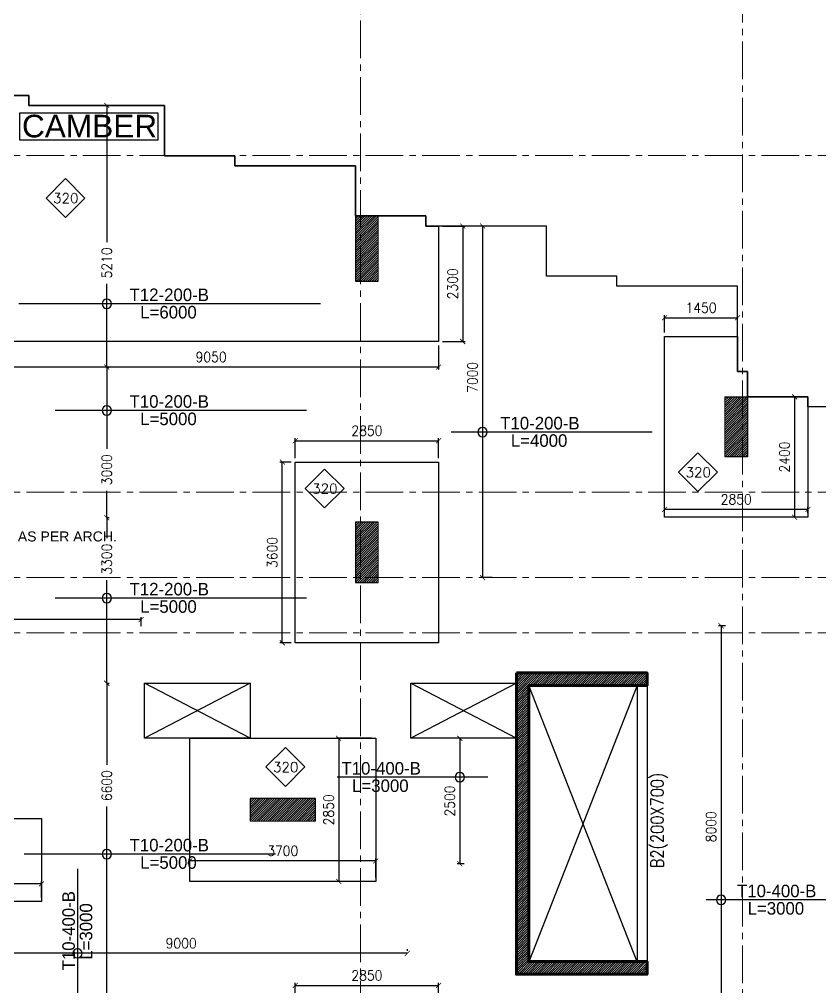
# Model space of a CAD drawing. Header units: millimetres. Extents: x -967280 to 3852, y 2833 to 1955156.
# Drawn here: x -620020 to -604075, y 897271 to 916552 of the extents above; entities that cross this region are included whole.
import ezdxf
from ezdxf import colors
from ezdxf.entities.mleader import LeaderData, LeaderLine
from ezdxf.enums import TextEntityAlignment as Align
from ezdxf.math import Vec2, Vec3

# ---------------------------------------------------------------- set-up
doc = ezdxf.new("R2010")
doc.units = ezdxf.units.MM
doc.header["$LTSCALE"] = 1000
doc.header["$PDMODE"] = 35
doc.header["$PDSIZE"] = 25
doc.linetypes.add('$0$DASHED2', pattern=[0.375, 0.25, -0.125])
doc.linetypes.add('Columns_Structural070816$0$CENTER2', pattern=[1.125, 0.75, -0.125, 0.125, -0.125])
for name, color, linetype in [('_N-DIM 3', 7, 'Continuous'), ('B05-FIRST FLOOR PLAN$0$STR_ROOF RFT$0$S-SYMB', 30, 'Continuous'), ('S - col hach', 1, 'Continuous'), ('S - dot', 1, 'Continuous'), ('S -Beams', 2, 'Continuous'), ('S-OPENING', 4, 'Continuous'), ('S-TEXT', 2, 'Continuous'), ('SLAB', 210, 'Continuous')]:
    doc.layers.add(name, color=color, linetype=linetype)
for name, color, linetype, lineweight in [('S - column', 6, 'Continuous', 60), ('ST-000-AXIS', 9, 'Columns_Structural070816$0$CENTER2', 9), ('ST-203-SLAB-TXT', 7, 'Continuous', 30), ('ST-RFT-BOT', 2, '$0$DASHED2', 30)]:
    doc.layers.add(name, color=color, linetype=linetype, lineweight=lineweight)
doc.styles.add('Arial', font='arial.ttf', dxfattribs={"height": 317.5})
doc.styles.add('B05-FIRST FLOOR PLAN$0$T25-100', font='STENCIL.shx', dxfattribs={"height": 250})
doc.styles.add('ROMANC', font='romanc.shx')
doc.styles.add('ST-DIM', font='romans.shx', dxfattribs={"width": 0.85})
doc.styles.add('TUNELNO', font='romans.shx', dxfattribs={"width": 0.9})
doc.styles.add('TXT DIM 25', font='arial.ttf')
doc.dimstyles.new('Copy(2) of DSEC', dxfattribs={"dimtxt": 200, "dimasz": 100, "dimexe": 50, "dimexo": 80, "dimgap": 100, "dimtad": 1, "dimdec": 0, "dimrnd": 5, "dimzin": 0, "dimdsep": 46, "dimtxsty": 'TUNELNO', "dimblk": 'ARCHTICK', "dimcen": 0.09, "dimclrd": 1, "dimclre": 1, "dimclrt": 3, "dimadec": 0, "dimazin": 0, "dimtfac": 0.78125, "dimtdec": 0, "dimtix": 1, "dimtmove": 2, "dimatfit": 3, "dimldrblk": 'ARCHTICK', "dimfxl": 1, "dimtolj": 1, "dimtzin": 0, "dimarcsym": 0})

# ---------------------------------------------------------------- blocks, each defined once
blk = doc.blocks.new('_ArchTick')
at = {"color": 0, "linetype": 'ByBlock', "const_width": 0.15}
blk.add_lwpolyline([(-0.5, -0.5), (0.5, 0.5)], dxfattribs=at)
blk = doc.blocks.new('*D1373')
at = {"layer": '_N-DIM 3', "color": 1, "linetype": 'Continuous', "lineweight": -2, "ltscale": 30, "transparency": 16777216}
for p, q in [((-623179, 899067), (-623179, 899387)), ((-619579, 899337), (-623179, 899337)), ((-619579, 899067), (-619579, 899387))]:
    blk.add_line(p, q, dxfattribs=at)
at = {"layer": 'Defpoints', "color": 0, "linetype": 'Continuous', "ltscale": 30, "transparency": 16777216}
for p in [(-623179, 899337), (-623179, 898987), (-619579, 898987)]:
    blk.add_point(p, dxfattribs=at)
at = {"layer": '_N-DIM 3', "color": 1, "linetype": 'Continuous', "lineweight": -2, "ltscale": 30, "transparency": 16777216, "xscale": 100, "yscale": 100, "zscale": 100, "rotation": 180}
blk.add_blockref('_ArchTick', (-623179, 899337), dxfattribs=at)
at = {"layer": '_N-DIM 3', "color": 1, "linetype": 'Continuous', "lineweight": -2, "ltscale": 30, "transparency": 16777216, "xscale": 100, "yscale": 100, "zscale": 100}
blk.add_blockref('_ArchTick', (-619579, 899337), dxfattribs=at)
at = {"layer": '_N-DIM 3', "color": 3, "linetype": 'Continuous', "ltscale": 30, "transparency": 16777216, "insert": (-621379, 899537), "char_height": 200, "attachment_point": 5, "style": 'TUNELNO'}
blk.add_mtext('\\A1;3600', dxfattribs=at)
blk = doc.blocks.new('*D1374')
at = {"layer": '_N-DIM 3', "color": 1, "linetype": 'Continuous', "lineweight": -2, "ltscale": 30, "transparency": 16777216}
for p, q in [((-616629, 899467), (-616629, 899845)), ((-612929, 899795), (-616629, 899795)), ((-612929, 899467), (-612929, 899845))]:
    blk.add_line(p, q, dxfattribs=at)
at = {"layer": 'Defpoints', "color": 0, "linetype": 'Continuous', "ltscale": 30, "transparency": 16777216}
for p in [(-616629, 899795), (-616629, 899387), (-612929, 899387)]:
    blk.add_point(p, dxfattribs=at)
at = {"layer": '_N-DIM 3', "color": 1, "linetype": 'Continuous', "lineweight": -2, "ltscale": 30, "transparency": 16777216, "xscale": 100, "yscale": 100, "zscale": 100, "rotation": 180}
blk.add_blockref('_ArchTick', (-616629, 899795), dxfattribs=at)
at = {"layer": '_N-DIM 3', "color": 1, "linetype": 'Continuous', "lineweight": -2, "ltscale": 30, "transparency": 16777216, "xscale": 100, "yscale": 100, "zscale": 100}
blk.add_blockref('_ArchTick', (-612929, 899795), dxfattribs=at)
at = {"layer": '_N-DIM 3', "color": 3, "linetype": 'Continuous', "ltscale": 30, "transparency": 16777216, "insert": (-614779, 899995), "char_height": 200, "attachment_point": 5, "style": 'TUNELNO'}
blk.add_mtext('\\A1;3700', dxfattribs=at)
blk = doc.blocks.new('*D1375')
at = {"layer": '_N-DIM 3', "color": 1, "linetype": 'Continuous', "lineweight": -2, "ltscale": 30, "transparency": 16777216}
for p, q in [((-613009, 902237), (-613715, 902237)), ((-613665, 902237), (-613665, 899387)), ((-613009, 899387), (-613715, 899387))]:
    blk.add_line(p, q, dxfattribs=at)
at = {"layer": 'Defpoints', "color": 0, "linetype": 'Continuous', "ltscale": 30, "transparency": 16777216}
for p in [(-612929, 902237), (-613665, 899387), (-612929, 899387)]:
    blk.add_point(p, dxfattribs=at)
at = {"layer": '_N-DIM 3', "color": 1, "linetype": 'Continuous', "lineweight": -2, "ltscale": 30, "transparency": 16777216, "xscale": 100, "yscale": 100, "zscale": 100}
for p, rotation in [((-613665, 902237), 90), ((-613665, 899387), 270)]:
    blk.add_blockref('_ArchTick', p, dxfattribs=dict(at, rotation=rotation))
at = {"layer": '_N-DIM 3', "color": 3, "linetype": 'Continuous', "ltscale": 30, "transparency": 16777216, "insert": (-613865, 900812), "char_height": 200, "attachment_point": 5, "rotation": 90, "style": 'TUNELNO'}
blk.add_mtext('\\A1;2850', dxfattribs=at)
blk = doc.blocks.new('*D1376')
at = {"layer": '_N-DIM 3', "color": 1, "linetype": 'Continuous', "lineweight": -2, "ltscale": 30, "transparency": 16777216}
for p, q in [((-614529, 897017), (-614529, 897364)), ((-611679, 897017), (-611679, 897364)), ((-614529, 897314), (-611679, 897314))]:
    blk.add_line(p, q, dxfattribs=at)
at = {"layer": 'Defpoints', "color": 0, "linetype": 'Continuous', "ltscale": 30, "transparency": 16777216}
for p in [(-611679, 897314), (-614529, 896937), (-611679, 896937)]:
    blk.add_point(p, dxfattribs=at)
at = {"layer": '_N-DIM 3', "color": 1, "linetype": 'Continuous', "lineweight": -2, "ltscale": 30, "transparency": 16777216, "xscale": 100, "yscale": 100, "zscale": 100, "rotation": 180}
blk.add_blockref('_ArchTick', (-614529, 897314), dxfattribs=at)
at = {"layer": '_N-DIM 3', "color": 1, "linetype": 'Continuous', "lineweight": -2, "ltscale": 30, "transparency": 16777216, "xscale": 100, "yscale": 100, "zscale": 100}
blk.add_blockref('_ArchTick', (-611679, 897314), dxfattribs=at)
at = {"layer": '_N-DIM 3', "color": 3, "linetype": 'Continuous', "ltscale": 30, "transparency": 16777216, "insert": (-613104, 897514), "char_height": 200, "attachment_point": 5, "style": 'TUNELNO'}
blk.add_mtext('\\A1;2850', dxfattribs=at)
blk = doc.blocks.new('*D1378')
at = {"layer": '_N-DIM 3', "color": 1, "linetype": 'Continuous', "lineweight": -2, "ltscale": 30, "transparency": 16777216}
for p, q in [((-614609, 907737), (-614837, 907737)), ((-614787, 904137), (-614787, 907737)), ((-614609, 904137), (-614837, 904137))]:
    blk.add_line(p, q, dxfattribs=at)
at = {"layer": 'Defpoints', "color": 0, "linetype": 'Continuous', "ltscale": 30, "transparency": 16777216}
for p in [(-614787, 907737), (-614529, 907737), (-614529, 904137)]:
    blk.add_point(p, dxfattribs=at)
at = {"layer": '_N-DIM 3', "color": 1, "linetype": 'Continuous', "lineweight": -2, "ltscale": 30, "transparency": 16777216, "xscale": 100, "yscale": 100, "zscale": 100}
for p, rotation in [((-614787, 907737), 90), ((-614787, 904137), 270)]:
    blk.add_blockref('_ArchTick', p, dxfattribs=dict(at, rotation=rotation))
at = {"layer": '_N-DIM 3', "color": 3, "linetype": 'Continuous', "ltscale": 30, "transparency": 16777216, "insert": (-614987, 905937), "char_height": 200, "attachment_point": 5, "rotation": 90, "style": 'TUNELNO'}
blk.add_mtext('\\A1;3600', dxfattribs=at)
blk = doc.blocks.new('*D1379')
at = {"layer": '_N-DIM 3', "color": 1, "linetype": 'Continuous', "lineweight": -2, "ltscale": 30, "transparency": 16777216}
for p, q in [((-614529, 907817), (-614529, 908211)), ((-614529, 908161), (-611679, 908161)), ((-611679, 907817), (-611679, 908211))]:
    blk.add_line(p, q, dxfattribs=at)
at = {"layer": 'Defpoints', "color": 0, "linetype": 'Continuous', "ltscale": 30, "transparency": 16777216}
for p in [(-611679, 908161), (-614529, 907737), (-611679, 907737)]:
    blk.add_point(p, dxfattribs=at)
at = {"layer": '_N-DIM 3', "color": 1, "linetype": 'Continuous', "lineweight": -2, "ltscale": 30, "transparency": 16777216, "xscale": 100, "yscale": 100, "zscale": 100, "rotation": 180}
blk.add_blockref('_ArchTick', (-614529, 908161), dxfattribs=at)
at = {"layer": '_N-DIM 3', "color": 1, "linetype": 'Continuous', "lineweight": -2, "ltscale": 30, "transparency": 16777216, "xscale": 100, "yscale": 100, "zscale": 100}
blk.add_blockref('_ArchTick', (-611679, 908161), dxfattribs=at)
at = {"layer": '_N-DIM 3', "color": 3, "linetype": 'Continuous', "ltscale": 30, "transparency": 16777216, "insert": (-613104, 908361), "char_height": 200, "attachment_point": 5, "style": 'TUNELNO'}
blk.add_mtext('\\A1;2850', dxfattribs=at)
blk = doc.blocks.new('*D891')
at = {"layer": '_N-DIM 3', "color": 1, "linetype": 'Continuous', "lineweight": -2, "ltscale": 30, "transparency": 16777216}
for p, q in [((-611599, 912437), (-611147, 912437)), ((-611197, 912437), (-611197, 910137)), ((-611599, 910137), (-611147, 910137))]:
    blk.add_line(p, q, dxfattribs=at)
at = {"layer": 'Defpoints', "color": 0, "linetype": 'Continuous', "ltscale": 30, "transparency": 16777216}
for p in [(-611679, 912437), (-611679, 910137), (-611197, 910137)]:
    blk.add_point(p, dxfattribs=at)
at = {"layer": '_N-DIM 3', "color": 1, "linetype": 'Continuous', "lineweight": -2, "ltscale": 30, "transparency": 16777216, "xscale": 100, "yscale": 100, "zscale": 100}
for p, rotation in [((-611197, 912437), 90), ((-611197, 910137), 270)]:
    blk.add_blockref('_ArchTick', p, dxfattribs=dict(at, rotation=rotation))
at = {"layer": '_N-DIM 3', "color": 3, "linetype": 'Continuous', "ltscale": 30, "transparency": 16777216, "insert": (-611397, 911287), "char_height": 200, "attachment_point": 5, "rotation": 90, "style": 'TUNELNO'}
blk.add_mtext('\\A1;2300', dxfattribs=at)
blk = doc.blocks.new('*D1380')
at = {"layer": '_N-DIM 3', "color": 1, "linetype": 'Continuous', "lineweight": -2, "ltscale": 30, "transparency": 16777216}
for p, q in [((-607179, 910317), (-607179, 910661)), ((-605729, 910317), (-605729, 910661)), ((-607179, 910611), (-605729, 910611))]:
    blk.add_line(p, q, dxfattribs=at)
at = {"layer": 'Defpoints', "color": 0, "linetype": 'Continuous', "ltscale": 30, "transparency": 16777216}
for p in [(-605729, 910611), (-607179, 910237), (-605729, 910237)]:
    blk.add_point(p, dxfattribs=at)
at = {"layer": '_N-DIM 3', "color": 1, "linetype": 'Continuous', "lineweight": -2, "ltscale": 30, "transparency": 16777216, "xscale": 100, "yscale": 100, "zscale": 100, "rotation": 180}
blk.add_blockref('_ArchTick', (-607179, 910611), dxfattribs=at)
at = {"layer": '_N-DIM 3', "color": 1, "linetype": 'Continuous', "lineweight": -2, "ltscale": 30, "transparency": 16777216, "xscale": 100, "yscale": 100, "zscale": 100}
blk.add_blockref('_ArchTick', (-605729, 910611), dxfattribs=at)
at = {"layer": '_N-DIM 3', "color": 3, "linetype": 'Continuous', "ltscale": 30, "transparency": 16777216, "insert": (-606454, 910811), "char_height": 200, "attachment_point": 5, "style": 'TUNELNO'}
blk.add_mtext('\\A1;1450', dxfattribs=at)
blk = doc.blocks.new('*D893')
at = {"layer": '_N-DIM 3', "color": 1, "lineweight": -2, "ltscale": 30, "transparency": 16777216}
for p, q in [((-605969, 904475), (-606105, 904475)), ((-606055, 904475), (-606055, 896474)), ((-605969, 896474), (-606105, 896474))]:
    blk.add_line(p, q, dxfattribs=at)
at = {"layer": 'Defpoints', "color": 0, "ltscale": 30, "transparency": 16777216}
for p in [(-605889, 904475), (-606055, 896474), (-605889, 896474)]:
    blk.add_point(p, dxfattribs=at)
at = {"layer": '_N-DIM 3', "color": 1, "lineweight": -2, "ltscale": 30, "transparency": 16777216, "xscale": 100, "yscale": 100, "zscale": 100}
for p, rotation in [((-606055, 904475), 90), ((-606055, 896474), 270)]:
    blk.add_blockref('_ArchTick', p, dxfattribs=dict(at, rotation=rotation))
at = {"layer": '_N-DIM 3', "color": 3, "ltscale": 30, "transparency": 16777216, "insert": (-606255, 900475), "char_height": 200, "attachment_point": 5, "rotation": 90, "style": 'TUNELNO'}
blk.add_mtext('\\A1;8000', dxfattribs=at)
blk = doc.blocks.new('*D894')
at = {"layer": '_N-DIM 3', "color": 1, "lineweight": -2, "ltscale": 30, "transparency": 16777216}
for p, q in [((-610610, 912437), (-610852, 912437)), ((-610802, 912437), (-610802, 905435)), ((-610610, 905435), (-610852, 905435))]:
    blk.add_line(p, q, dxfattribs=at)
at = {"layer": 'Defpoints', "color": 0, "ltscale": 30, "transparency": 16777216}
for p in [(-610530, 912437), (-610802, 905435), (-610530, 905435)]:
    blk.add_point(p, dxfattribs=at)
at = {"layer": '_N-DIM 3', "color": 1, "lineweight": -2, "ltscale": 30, "transparency": 16777216, "xscale": 100, "yscale": 100, "zscale": 100}
for p, rotation in [((-610802, 912437), 90), ((-610802, 905435), 270)]:
    blk.add_blockref('_ArchTick', p, dxfattribs=dict(at, rotation=rotation))
at = {"layer": '_N-DIM 3', "color": 3, "ltscale": 30, "transparency": 16777216, "insert": (-611002, 909423), "char_height": 200, "attachment_point": 5, "rotation": 90, "style": 'TUNELNO'}
blk.add_mtext('\\A1;7000', dxfattribs=at)
blk = doc.blocks.new('*D900')
at = {"layer": '_N-DIM 3', "color": 1, "lineweight": -2, "ltscale": 30, "transparency": 16777216}
for p, q in [((-628599, 904472), (-628599, 904651)), ((-628599, 904601), (-621589, 904601)), ((-617599, 904601), (-620609, 904601)), ((-617599, 904472), (-617599, 904651))]:
    blk.add_line(p, q, dxfattribs=at)
at = {"layer": 'Defpoints', "color": 0, "ltscale": 30, "transparency": 16777216}
for p in [(-628599, 904601), (-628599, 904392), (-617599, 904392)]:
    blk.add_point(p, dxfattribs=at)
at = {"layer": '_N-DIM 3', "color": 1, "lineweight": -2, "ltscale": 30, "transparency": 16777216, "xscale": 100, "yscale": 100, "zscale": 100, "rotation": 180}
blk.add_blockref('_ArchTick', (-628599, 904601), dxfattribs=at)
at = {"layer": '_N-DIM 3', "color": 1, "lineweight": -2, "ltscale": 30, "transparency": 16777216, "xscale": 100, "yscale": 100, "zscale": 100}
blk.add_blockref('_ArchTick', (-617599, 904601), dxfattribs=at)
at = {"layer": '_N-DIM 3', "color": 3, "ltscale": 30, "transparency": 16777216, "insert": (-621099, 904601), "char_height": 200, "attachment_point": 5, "style": 'TUNELNO'}
blk.add_mtext('\\A1;11000', dxfattribs=at)
blk = doc.blocks.new('*D901')
at = {"layer": '_N-DIM 3', "color": 1, "lineweight": -2, "ltscale": 30, "transparency": 16777216}
for p, q in [((-621300, 898035), (-621300, 898005)), ((-612300, 897955), (-621300, 897955)), ((-612300, 898035), (-612300, 898005))]:
    blk.add_line(p, q, dxfattribs=at)
at = {"layer": 'Defpoints', "color": 0, "ltscale": 30, "transparency": 16777216}
for p in [(-621300, 897955), (-621300, 897955), (-612300, 897955)]:
    blk.add_point(p, dxfattribs=at)
at = {"layer": '_N-DIM 3', "color": 1, "lineweight": -2, "ltscale": 30, "transparency": 16777216, "xscale": 100, "yscale": 100, "zscale": 100, "rotation": 180}
blk.add_blockref('_ArchTick', (-621300, 897955), dxfattribs=at)
at = {"layer": '_N-DIM 3', "color": 1, "lineweight": -2, "ltscale": 30, "transparency": 16777216, "xscale": 100, "yscale": 100, "zscale": 100}
blk.add_blockref('_ArchTick', (-612300, 897955), dxfattribs=at)
at = {"layer": '_N-DIM 3', "color": 3, "ltscale": 30, "transparency": 16777216, "insert": (-616800, 898155), "char_height": 200, "attachment_point": 5, "style": 'TUNELNO'}
blk.add_mtext('\\A1;9000', dxfattribs=at)
blk = doc.blocks.new('*D911')
at = {"layer": '_N-DIM 3', "color": 1, "lineweight": -2, "ltscale": 30, "transparency": 16777216}
for p, q in [((-618281, 906630), (-618281, 906219)), ((-618276, 906630), (-618231, 906630)), ((-618281, 903332), (-618281, 905385)), ((-618276, 903332), (-618231, 903332))]:
    blk.add_line(p, q, dxfattribs=at)
at = {"layer": 'Defpoints', "color": 0, "ltscale": 30, "transparency": 16777216}
for p in [(-618356, 906630), (-618356, 903332), (-618281, 903332)]:
    blk.add_point(p, dxfattribs=at)
at = {"layer": '_N-DIM 3', "color": 1, "lineweight": -2, "ltscale": 30, "transparency": 16777216, "xscale": 100, "yscale": 100, "zscale": 100}
for p, rotation in [((-618281, 906630), 90), ((-618281, 903332), 270)]:
    blk.add_blockref('_ArchTick', p, dxfattribs=dict(at, rotation=rotation))
at = {"layer": '_N-DIM 3', "color": 3, "ltscale": 30, "transparency": 16777216, "insert": (-618281, 905802), "char_height": 200, "attachment_point": 5, "rotation": 90, "style": 'TUNELNO'}
blk.add_mtext('\\A1;3300', dxfattribs=at)
blk = doc.blocks.new('*D912')
at = {"layer": '_N-DIM 3', "color": 1, "lineweight": -2, "ltscale": 30, "transparency": 16777216}
for p, q in [((-618281, 914837), (-618281, 912119)), ((-618251, 914837), (-618231, 914837)), ((-618281, 909629), (-618281, 911285)), ((-618276, 909629), (-618231, 909629))]:
    blk.add_line(p, q, dxfattribs=at)
at = {"layer": 'Defpoints', "color": 0, "ltscale": 30, "transparency": 16777216}
for p in [(-618331, 914837), (-618356, 909629), (-618281, 909629)]:
    blk.add_point(p, dxfattribs=at)
at = {"layer": '_N-DIM 3', "color": 1, "lineweight": -2, "ltscale": 30, "transparency": 16777216, "xscale": 100, "yscale": 100, "zscale": 100}
for p, rotation in [((-618281, 914837), 90), ((-618281, 909629), 270)]:
    blk.add_blockref('_ArchTick', p, dxfattribs=dict(at, rotation=rotation))
at = {"layer": '_N-DIM 3', "color": 3, "ltscale": 30, "transparency": 16777216, "insert": (-618281, 911702), "char_height": 200, "attachment_point": 5, "rotation": 90, "style": 'TUNELNO'}
blk.add_mtext('\\A1;5210', dxfattribs=at)
blk = doc.blocks.new('*D1357')
at = {"layer": '_N-DIM 3', "color": 1, "linetype": 'Continuous', "lineweight": -2, "ltscale": 30, "transparency": 16777216}
for p, q in [((-620729, 910057), (-620729, 909579)), ((-611679, 910057), (-611679, 909579)), ((-611679, 909629), (-620729, 909629))]:
    blk.add_line(p, q, dxfattribs=at)
at = {"layer": 'Defpoints', "color": 0, "linetype": 'Continuous', "ltscale": 30, "transparency": 16777216}
for p in [(-620729, 910137), (-611679, 910137), (-620729, 909629)]:
    blk.add_point(p, dxfattribs=at)
at = {"layer": '_N-DIM 3', "color": 1, "linetype": 'Continuous', "lineweight": -2, "ltscale": 30, "transparency": 16777216, "xscale": 100, "yscale": 100, "zscale": 100, "rotation": 180}
blk.add_blockref('_ArchTick', (-620729, 909629), dxfattribs=at)
at = {"layer": '_N-DIM 3', "color": 1, "linetype": 'Continuous', "lineweight": -2, "ltscale": 30, "transparency": 16777216, "xscale": 100, "yscale": 100, "zscale": 100}
blk.add_blockref('_ArchTick', (-611679, 909629), dxfattribs=at)
at = {"layer": '_N-DIM 3', "color": 3, "linetype": 'Continuous', "ltscale": 30, "transparency": 16777216, "insert": (-616204, 909829), "char_height": 200, "attachment_point": 5, "style": 'TUNELNO'}
blk.add_mtext('\\A1;9050', dxfattribs=at)
blk = doc.blocks.new('*D881')
at = {"layer": '_N-DIM 3', "color": 1, "lineweight": -2, "ltscale": 30, "transparency": 16777216}
for p, q in [((-611170, 902237), (-611306, 902237)), ((-611256, 902237), (-611256, 899736)), ((-611170, 899736), (-611306, 899736))]:
    blk.add_line(p, q, dxfattribs=at)
at = {"layer": 'Defpoints', "color": 0, "ltscale": 30, "transparency": 16777216}
for p in [(-611090, 902237), (-611256, 899736), (-611090, 899736)]:
    blk.add_point(p, dxfattribs=at)
at = {"layer": '_N-DIM 3', "color": 1, "lineweight": -2, "ltscale": 30, "transparency": 16777216, "xscale": 100, "yscale": 100, "zscale": 100}
for p, rotation in [((-611256, 902237), 90), ((-611256, 899736), 270)]:
    blk.add_blockref('_ArchTick', p, dxfattribs=dict(at, rotation=rotation))
at = {"layer": '_N-DIM 3', "color": 3, "ltscale": 30, "transparency": 16777216, "insert": (-611456, 900987), "char_height": 200, "attachment_point": 5, "rotation": 90, "style": 'TUNELNO'}
blk.add_mtext('\\A1;2500', dxfattribs=at)
blk = doc.blocks.new('*D921')
at = {"layer": '_N-DIM 3', "color": 1, "lineweight": -2, "ltscale": 30, "transparency": 16777216}
for p, q in [((-618281, 909629), (-618281, 908001)), ((-618251, 909629), (-618231, 909629)), ((-618281, 906630), (-618281, 907167)), ((-618276, 906630), (-618231, 906630))]:
    blk.add_line(p, q, dxfattribs=at)
at = {"layer": 'Defpoints', "color": 0, "ltscale": 30, "transparency": 16777216}
for p in [(-618331, 909629), (-618356, 906630), (-618281, 906630)]:
    blk.add_point(p, dxfattribs=at)
at = {"layer": '_N-DIM 3', "color": 1, "lineweight": -2, "ltscale": 30, "transparency": 16777216, "xscale": 100, "yscale": 100, "zscale": 100}
for p, rotation in [((-618281, 909629), 90), ((-618281, 906630), 270)]:
    blk.add_blockref('_ArchTick', p, dxfattribs=dict(at, rotation=rotation))
at = {"layer": '_N-DIM 3', "color": 3, "ltscale": 30, "transparency": 16777216, "insert": (-618281, 907584), "char_height": 200, "attachment_point": 5, "rotation": 90, "style": 'TUNELNO'}
blk.add_mtext('\\A1;3000', dxfattribs=at)
blk = doc.blocks.new('*D922')
at = {"layer": '_N-DIM 3', "color": 1, "lineweight": -2, "ltscale": 30, "transparency": 16777216}
for p, q in [((-618281, 903332), (-618281, 901706)), ((-618251, 903332), (-618231, 903332)), ((-618281, 896734), (-618281, 900880)), ((-618251, 896734), (-618231, 896734))]:
    blk.add_line(p, q, dxfattribs=at)
at = {"layer": 'Defpoints', "color": 0, "ltscale": 30, "transparency": 16777216}
for p in [(-618331, 903332), (-618331, 896734), (-618281, 896734)]:
    blk.add_point(p, dxfattribs=at)
at = {"layer": '_N-DIM 3', "color": 1, "lineweight": -2, "ltscale": 30, "transparency": 16777216, "xscale": 100, "yscale": 100, "zscale": 100}
for p, rotation in [((-618281, 903332), 90), ((-618281, 896734), 270)]:
    blk.add_blockref('_ArchTick', p, dxfattribs=dict(at, rotation=rotation))
at = {"layer": '_N-DIM 3', "color": 3, "ltscale": 30, "transparency": 16777216, "insert": (-618281, 901293), "char_height": 200, "attachment_point": 5, "rotation": 90, "style": 'TUNELNO'}
blk.add_mtext('\\A1;6600', dxfattribs=at)
blk = doc.blocks.new('*D1403')
at = {"layer": '_N-DIM 3', "color": 1, "linetype": 'Continuous', "lineweight": -2, "ltscale": 30, "transparency": 16777216}
for p, q in [((-604409, 909037), (-604643, 909037)), ((-604593, 909037), (-604593, 906637)), ((-604409, 906637), (-604643, 906637))]:
    blk.add_line(p, q, dxfattribs=at)
at = {"layer": 'Defpoints', "color": 0, "linetype": 'Continuous', "ltscale": 30, "transparency": 16777216}
for p in [(-604329, 909037), (-604593, 906637), (-604329, 906637)]:
    blk.add_point(p, dxfattribs=at)
at = {"layer": '_N-DIM 3', "color": 1, "linetype": 'Continuous', "lineweight": -2, "ltscale": 30, "transparency": 16777216, "xscale": 100, "yscale": 100, "zscale": 100}
for p, rotation in [((-604593, 909037), 90), ((-604593, 906637), 270)]:
    blk.add_blockref('_ArchTick', p, dxfattribs=dict(at, rotation=rotation))
at = {"layer": '_N-DIM 3', "color": 3, "linetype": 'Continuous', "ltscale": 30, "transparency": 16777216, "insert": (-604793, 907837), "char_height": 200, "attachment_point": 5, "rotation": 90, "style": 'TUNELNO'}
blk.add_mtext('\\A1;2400', dxfattribs=at)
blk = doc.blocks.new('*D1404')
at = {"layer": '_N-DIM 3', "color": 1, "linetype": 'Continuous', "lineweight": -2, "ltscale": 30, "transparency": 16777216}
for p, q in [((-607179, 906717), (-607179, 906844)), ((-604329, 906717), (-604329, 906844)), ((-604329, 906794), (-607179, 906794))]:
    blk.add_line(p, q, dxfattribs=at)
at = {"layer": 'Defpoints', "color": 0, "linetype": 'Continuous', "ltscale": 30, "transparency": 16777216}
for p in [(-607179, 906794), (-607179, 906637), (-604329, 906637)]:
    blk.add_point(p, dxfattribs=at)
at = {"layer": '_N-DIM 3', "color": 1, "linetype": 'Continuous', "lineweight": -2, "ltscale": 30, "transparency": 16777216, "xscale": 100, "yscale": 100, "zscale": 100, "rotation": 180}
blk.add_blockref('_ArchTick', (-607179, 906794), dxfattribs=at)
at = {"layer": '_N-DIM 3', "color": 1, "linetype": 'Continuous', "lineweight": -2, "ltscale": 30, "transparency": 16777216, "xscale": 100, "yscale": 100, "zscale": 100}
blk.add_blockref('_ArchTick', (-604329, 906794), dxfattribs=at)
at = {"layer": '_N-DIM 3', "color": 3, "linetype": 'Continuous', "ltscale": 30, "transparency": 16777216, "insert": (-605754, 906994), "char_height": 200, "attachment_point": 5, "style": 'TUNELNO'}
blk.add_mtext('\\A1;2850', dxfattribs=at)
blk = doc.blocks.new('str col f1')
at = {"layer": 'S - col hach'}
h = blk.add_hatch(dxfattribs=at)
h.set_pattern_fill('ANSI31', color=2, scale=10)
h.set_pattern_definition([(45, (-768877.84, -371697.415), (-22.4506403, 22.4506403), [])])
h.paths.add_polyline_path([(-517229, 859755), (-517229, 861055), (-517679, 861055), (-517679, 859755)])
h = blk.add_hatch(dxfattribs=at)
h.set_pattern_fill('ANSI31', color=2, scale=10)
h.set_pattern_definition([(45, (-768827.84, -369997.415), (-22.4506403, 22.4506403), [])])
h.paths.add_polyline_path([(-509879, 856255), (-509879, 857455), (-510329, 857455), (-510329, 856255)])
h = blk.add_hatch(dxfattribs=at)
h.set_pattern_fill('ANSI31', color=2, scale=10)
h.set_pattern_definition([(45, (-768827.84, -371697.415), (-22.4506403, 22.4506403), [])])
h.paths.add_polyline_path([(-517229, 853755), (-517229, 854955), (-517679, 854955), (-517679, 853755)])
h = blk.add_hatch(dxfattribs=at)
h.set_pattern_fill('ANSI31', color=3, scale=10)
h.set_pattern_definition([(45, (-768827.84, -371697.415), (-22.4506403, 22.4506403), [])])
h.paths.add_polyline_path([(-514479, 851955), (-514479, 845955), (-511879, 845955), (-511879, 846205), (-514229, 846205), (-514229, 851705), (-511879, 851705), (-511879, 851955)])
h = blk.add_hatch(dxfattribs=at)
h.set_pattern_fill('ANSI31', color=2, scale=10)
h.set_pattern_definition([(45, (-789327.836, -378097.416), (-22.4506403, 22.4506403), [])])
h.paths.add_polyline_path([(-518479, 849005), (-518479, 849455), (-519779, 849455), (-519779, 849005)])
at = {"layer": 'S - column', "lineweight": 15}
for points in [[(-517679, 859755), (-517229, 859755), (-517229, 861055), (-517679, 861055)], [(-509879, 857455), (-510329, 857455), (-510329, 856255), (-509879, 856255)], [(-517679, 853755), (-517229, 853755), (-517229, 854955), (-517679, 854955)], [(-519779, 849005), (-518479, 849005), (-518479, 849455), (-519779, 849455)]]:
    blk.add_lwpolyline(points, close=True, dxfattribs=at)
at = {"layer": 'S - column', "color": 3}
blk.add_lwpolyline([(-514479, 851955), (-514479, 845955), (-511879, 845955), (-511879, 846205), (-514229, 846205), (-514229, 851705), (-511879, 851705), (-511879, 851955), (-514479, 851955)], dxfattribs=at)
at = {"layer": 'ST-RFT-BOT', "color": 7, "linetype": 'Continuous', "ltscale": 30}
for points in [[(-517229, 861055), (-517679, 861055), (-517679, 859755), (-517229, 859755)], [(-510329, 857455), (-509879, 857455), (-509879, 856255), (-510329, 856255)], [(-517229, 854955), (-517679, 854955), (-517679, 853755), (-517229, 853755)], [(-518479, 849005), (-518479, 849455), (-519779, 849455), (-519779, 849005)]]:
    blk.add_lwpolyline(points, dxfattribs=at)
blk = doc.blocks.new('AXES-00')
at = {"layer": 'ST-000-AXIS'}
for p, q in [((544498.9, 750979.6), (544498.9, 695813.8)), ((552098.9, 695813.8), (552098.9, 750979.6)), ((575723.2, 737039.7), (505674.3, 737039.7)), ((575723.2, 730339.7), (505674.3, 730339.7)), ((575723.2, 728639.7), (505674.3, 728639.7)), ((575723.2, 727539.7), (505674.3, 727539.7))]:
    blk.add_line(p, q, dxfattribs=at)

msp = doc.modelspace()

# ---------------------------------------------------------------- linework, layer by layer
at = {"layer": 'B05-FIRST FLOOR PLAN$0$STR_ROOF RFT$0$S-SYMB', "extrusion": (0, 0, -1)}
for centre in [(618280.7, 910890.1), (618280.7, 908765.9), (610802.2, 908333.9), (618280.7, 905028.8), (611256.2, 901460.9), (618280.7, 899931.3), (606055.3, 899018.3), (618862.6, 897954.6)]:
    msp.add_circle(centre, 92.8, dxfattribs=at)
at = {"layer": 'S - dot'}
for p, q in [((-615428.7, 903337.4), (-617528.7, 902237.4)), ((-615428.7, 902237.4), (-617528.7, 903337.4)), ((-610128.7, 903337.4), (-612228.7, 902237.4)), ((-612228.7, 903337.4), (-610128.7, 902237.4)), ((-607728.7, 903287.4), (-609878.7, 897787.4)), ((-607728.7, 897787.4), (-609878.7, 903287.4))]:
    msp.add_line(p, q, dxfattribs=at)
at = {"layer": 'S -Beams'}
for p, q in [((-607728.7, 903287.4), (-607728.7, 897787.4)), ((-607528.7, 903287.4), (-607528.7, 897787.4))]:
    msp.add_line(p, q, dxfattribs=at)
msp.add_lwpolyline([(-601928.7, 908837.4), (-604328.8, 908837.4), (-604328.8, 909037.4), (-605528.7, 909037.4), (-605528.7, 909537.4), (-605728.7, 909537.4), (-605728.7, 911237.4), (-608128.8, 911237.4), (-608128.8, 911437.4), (-609528.7, 911437.4), (-609528.7, 912437.4), (-611928.8, 912437.4), (-611928.8, 912637.4), (-613328.8, 912637.4), (-613328.8, 913637.4), (-615728.8, 913637.4), (-615728.8, 913837.4), (-617128.7, 913837.4), (-617128.7, 914837.4), (-619828.8, 914837.4), (-619828.8, 915037.4), (-621028.8, 915037.4)], dxfattribs=at)
at = {"layer": 'S -Beams', "color": 1}
for points in [[(-617528.7, 903337.4), (-615428.7, 903337.4), (-615428.7, 902237.4), (-617528.7, 902237.4)], [(-612228.7, 903337.4), (-610128.7, 903337.4), (-610128.7, 902237.4), (-612228.7, 902237.4)]]:
    msp.add_lwpolyline(points, close=True, dxfattribs=at)
at = {"layer": 'S-TEXT', "color": 3}
msp.add_lwpolyline([(-620010.5, 914688.8), (-617262.6, 914688.8), (-617262.6, 914144.7), (-620010.5, 914144.7)], close=True, dxfattribs=at)
at = {"layer": 'S-TEXT', "color": 7, "true_color": 0xffffff}
for points in [[(-619101.8, 912606.4), (-618714.7, 912993.6), (-619101.8, 913380.7), (-619489, 912993.6)], [(-606515.5, 907147.8), (-606128.4, 907534.9), (-606515.5, 907922.1), (-606902.7, 907534.9)], [(-613945.8, 906822.8), (-613558.6, 907210), (-613945.8, 907597.1), (-614332.9, 907210)], [(-614724.7, 901277.9), (-614337.6, 901665), (-614724.7, 902052.2), (-615111.9, 901665)]]:
    msp.add_lwpolyline(points, close=True, dxfattribs=at)
at = {"layer": 'SLAB', "color": 2, "linetype": 'Continuous', "ltscale": 30}
for points in [[(-621028.7, 915037.4), (-619828.8, 915037.4), (-619828.8, 914837.4), (-617128.7, 914837.4), (-617128.7, 913837.4), (-615728.8, 913837.4), (-615728.8, 913637.4), (-613328.8, 913637.4), (-613328.8, 912637.4), (-611928.8, 912637.4), (-611928.8, 912437.4), (-611678.7, 912437.4), (-611678.7, 910137.4), (-620728.7, 910137.4), (-620728.7, 912537.4), (-621028.7, 912537.4)], [(-607178.7, 910237.4), (-605728.7, 910237.4), (-605728.7, 909537.4), (-605528.7, 909537.4), (-605528.7, 909037.4), (-604328.7, 909037.4), (-604328.7, 906637.4), (-607178.7, 906637.4)], [(-614528.7, 907737.4), (-611678.7, 907737.4), (-611678.7, 904137.4), (-614528.7, 904137.4)], [(-616628.7, 899387.4), (-616628.7, 902237.4), (-612928.7, 902237.4), (-612928.7, 899387.4)], [(-623178.7, 898987.4), (-623178.7, 900637.4), (-619578.7, 900637.4), (-619578.7, 898987.4)]]:
    msp.add_lwpolyline(points, close=True, dxfattribs=at)
at = {"layer": 'ST-RFT-BOT', "ltscale": 30}
for p, q in [((-614028.7, 910890.1), (-620028.7, 910890.1)), ((-614304.2, 908765.9), (-619304.2, 908765.9)), ((-607428.7, 908333.9), (-611428.7, 908333.9)), ((-614304.2, 905028.8), (-619304.2, 905028.8)), ((-610698.2, 901460.9), (-613698.2, 901460.9)), ((-614923.3, 899931.3), (-619923.3, 899931.3)), ((-618862.6, 899637.4), (-618862.6, 896637.4)), ((-603353.7, 899018.3), (-606353.7, 899018.3))]:
    msp.add_line(p, q, dxfattribs=at)

# ---------------------------------------------------------------- block references
at = {"layer": 'S -Beams'}
msp.add_blockref('AXES-00', (-1157727.6, 176798.7), dxfattribs=at)
at = {"layer": 'ST-RFT-BOT', "color": 3, "linetype": 'Continuous'}
msp.add_blockref('str col f1', (-95649.6, 51583.8), dxfattribs=at)

# ---------------------------------------------------------------- texts
at = {"layer": 'S-TEXT', "color": 3, "insert": (-618622.6, 914424.4), "char_height": 450.01, "attachment_point": 5, "style": 'Arial'}
msp.add_mtext('\\A1;CAMBER', dxfattribs=at)
at = {"layer": 'S-TEXT', "color": 3, "char_height": 196, "attachment_point": 1, "style": 'ROMANC'}
for insert in [(-619348.3, 913089.6), (-606762, 907630.9), (-614192.2, 907306), (-614971.2, 901761)]:
    msp.add_mtext_dynamic_manual_height_columns('320', width=592857.868, gutter_width=980, heights=[-196], dxfattribs=dict(at, insert=insert))
at = {"layer": 'ST-203-SLAB-TXT', "style": 'B05-FIRST FLOOR PLAN$0$T25-100'}
for s, p in [('T12-200-B', (-617826.5, 910942.9)), ('L=6000', (-617615.1, 910596.5)), ('T10-200-B', (-617826.5, 908818.7)), ('L=5000', (-617615.1, 908472.3)), ('T10-200-B', (-610451, 908386.7)), ('L=4000', (-610239.6, 908040.3)), ('T12-200-B', (-617826.5, 905081.6)), ('L=5000', (-617615.1, 904735.2)), ('T10-400-B', (-613610, 901513.7)), ('L=3000', (-613398.6, 901167.3)), ('T10-200-B', (-617826.5, 899984.1)), ('L=5000', (-617615.1, 899637.8)), ('T10-400-B', (-605738.8, 899071)), ('L=3000', (-605527.5, 898724.7))]:
    msp.add_text(s, height=250, dxfattribs=at).set_placement(p)
at = {"layer": 'ST-203-SLAB-TXT', "style": 'ST-DIM', "width": 0.85}
msp.add_text('B2(200X700)', height=250, rotation=90, dxfattribs=at).set_placement((-607326.8, 900602.2), align=Align.MIDDLE_CENTER)
at = {"layer": 'ST-203-SLAB-TXT', "style": 'B05-FIRST FLOOR PLAN$0$T25-100'}
for s, p in [('T10-400-B', (-618915.4, 897615.1)), ('L=3000', (-618569, 897826.5))]:
    msp.add_text(s, height=250, rotation=90, dxfattribs=at).set_placement(p)

# ---------------------------------------------------------------- dimensions: what is measured, and where the dimension line sits
at = {"layer": '_N-DIM 3', "ltscale": 30}
for base, p1, p2, picture, middle in [((-618280.7301, 909628.8858), (-618330.7301, 914837.3683), (-618355.8301, 909628.8858), '*D912', (-618280.7301, 911702.3554)), ((-610802.2, 905435), (-610529.9, 912437.4), (-610529.9, 905435), '*D894', (-611002.2, 909423.2)), ((-618280.7301, 906630.4033), (-618330.7301, 909628.8858), (-618355.8301, 906630.4033), '*D921', (-618280.7301, 907584.2978)), ((-618280.7, 903332.4), (-618355.8, 906630.4), (-618355.8, 903332.4), '*D911', (-618280.7, 905801.8)), ((-618280.7, 896734.4), (-618330.7, 903332.4), (-618330.7, 896734.4), '*D922', (-618280.7, 901292.8))]:
    dim = msp.add_linear_dim(base=base, p1=p1, p2=p2, angle=90, dimstyle='Copy(2) of DSEC', dxfattribs=at)
    dim.commit()
    dim.dimension.update_dxf_attribs({"geometry": picture, "text_midpoint": middle, "dimtype": 160})
at = {"layer": '_N-DIM 3', "color": 3, "linetype": 'Continuous', "ltscale": 30}
for base, p1, p2, picture, middle in [((-611197.1, 910137.4), (-611678.7, 912437.4), (-611678.7, 910137.4), '*D891', (-611397.1, 911287.4)), ((-604593.1, 906637.4), (-604328.7, 909037.4), (-604328.7, 906637.4), '*D1403', (-604793.1, 907837.4)), ((-614787.4, 907737.4), (-614528.7, 904137.4), (-614528.7, 907737.4), '*D1378', (-614987.4, 905937.4)), ((-613665.3, 899387.4), (-612928.7, 902237.4), (-612928.7, 899387.4), '*D1375', (-613865.3, 900812.4))]:
    dim = msp.add_linear_dim(base=base, p1=p1, p2=p2, angle=90, dimstyle='Copy(2) of DSEC', dxfattribs=at)
    dim.commit()
    dim.dimension.update_dxf_attribs({"geometry": picture, "text_midpoint": middle})
for base, p1, p2, picture, middle in [((-605728.7, 910610.7), (-607178.7, 910237.4), (-605728.7, 910237.4), '*D1380', (-606453.7, 910810.7)), ((-620728.7, 909628.9), (-611678.7, 910137.4), (-620728.7, 910137.4), '*D1357', (-616203.7, 909828.9)), ((-611678.7, 908160.7), (-614528.7, 907737.4), (-611678.7, 907737.4), '*D1379', (-613103.7, 908360.7)), ((-607178.7, 906794.1), (-604328.7, 906637.4), (-607178.7, 906637.4), '*D1404', (-605753.7, 906994.1)), ((-616628.7, 899795), (-612928.7, 899387.4), (-616628.7, 899387.4), '*D1374', (-614778.7, 899995)), ((-623178.7, 899337), (-619578.7, 898987.4), (-623178.7, 898987.4), '*D1373', (-621378.7, 899537)), ((-611678.7, 897314.5), (-614528.7, 896937.4), (-611678.7, 896937.4), '*D1376', (-613103.7, 897514.5))]:
    dim = msp.add_linear_dim(base=base, p1=p1, p2=p2, dimstyle='Copy(2) of DSEC', dxfattribs=at)
    dim.commit()
    dim.dimension.update_dxf_attribs({"geometry": picture, "text_midpoint": middle})
at = {"layer": '_N-DIM 3', "ltscale": 30}
dim = msp.add_linear_dim(base=(-628598.7, 904601.1), p1=(-617598.7, 904392), p2=(-628598.7, 904392), dimstyle='Copy(2) of DSEC', dxfattribs=at)
dim.commit()
dim.dimension.update_dxf_attribs({"geometry": '*D900', "text_midpoint": (-621098.7, 904601.1), "dimtype": 160})
for base, p1, p2, picture, middle in [((-606055.3, 896473.9), (-605889, 904475.2), (-605889, 896473.9), '*D893', (-606255.3, 900474.6)), ((-611256.2, 899736), (-611089.9, 902237.4), (-611089.9, 899736), '*D881', (-611456.2, 900986.7))]:
    dim = msp.add_linear_dim(base=base, p1=p1, p2=p2, angle=90, dimstyle='Copy(2) of DSEC', dxfattribs=at)
    dim.commit()
    dim.dimension.update_dxf_attribs({"geometry": picture, "text_midpoint": middle})
dim = msp.add_linear_dim(base=(-621300.1, 897954.6), p1=(-612300.1, 897954.6), p2=(-621300.1, 897954.6), dimstyle='Copy(2) of DSEC', dxfattribs=at)
dim.commit()
dim.dimension.update_dxf_attribs({"geometry": '*D901', "text_midpoint": (-616800.1, 898154.6)})

# ---------------------------------------------------------------- leaders
at = {"layer": 'S-OPENING', "color": 4, "ltscale": 30}
ml = msp.add_multileader_mtext('Standard', dxfattribs=at)
ml.set_content('OPENING AS PER ARCH.', color=4, style='TXT DIM 25')
ml.set_leader_properties()
ml.build(insert=Vec2(0, 0))
ml.multileader.update_dxf_attribs({"text_left_attachment_type": 6, "text_right_attachment_type": 6, "dogleg_length": 0.36, "arrow_head_size": 200, "scale": 50})
ctx = ml.context
ctx.base_point, ctx.scale, ctx.char_height, ctx.arrow_head_size, ctx.landing_gap_size, ctx.plane_origin = Vec3(-621416.7, 906116), 50, 200, 200, 0, Vec3(-622078.7, 905337.4)
ctx.left_attachment, ctx.right_attachment = 6, 6
notes = []
notes.append((ctx, [(0, (1, 1, 0), (-621434.7, 906116), (1, 0), 18, [(0, [(-622078.7, 905587.4)], 0, [])])]))
ctx.mtext.insert, ctx.mtext.flow_direction = Vec3(-621416.7, 906356), 5
for ctx, leaders in notes:
    for number, flags, end, landing, length, lines in leaders:
        leader = LeaderData()
        leader.index, (leader.has_last_leader_line, leader.has_dogleg_vector, leader.attachment_direction) = number, flags
        leader.last_leader_point, leader.dogleg_vector, leader.dogleg_length = Vec3(end), Vec3(landing), length
        for number, points, colour, breaks in lines:
            line = LeaderLine()
            line.index, line.vertices, line.color, line.breaks = number, Vec3.list(points), colors.encode_raw_color(colour), breaks
            leader.lines.append(line)
        ctx.leaders.append(leader)

doc.saveas('drawing.dxf')
